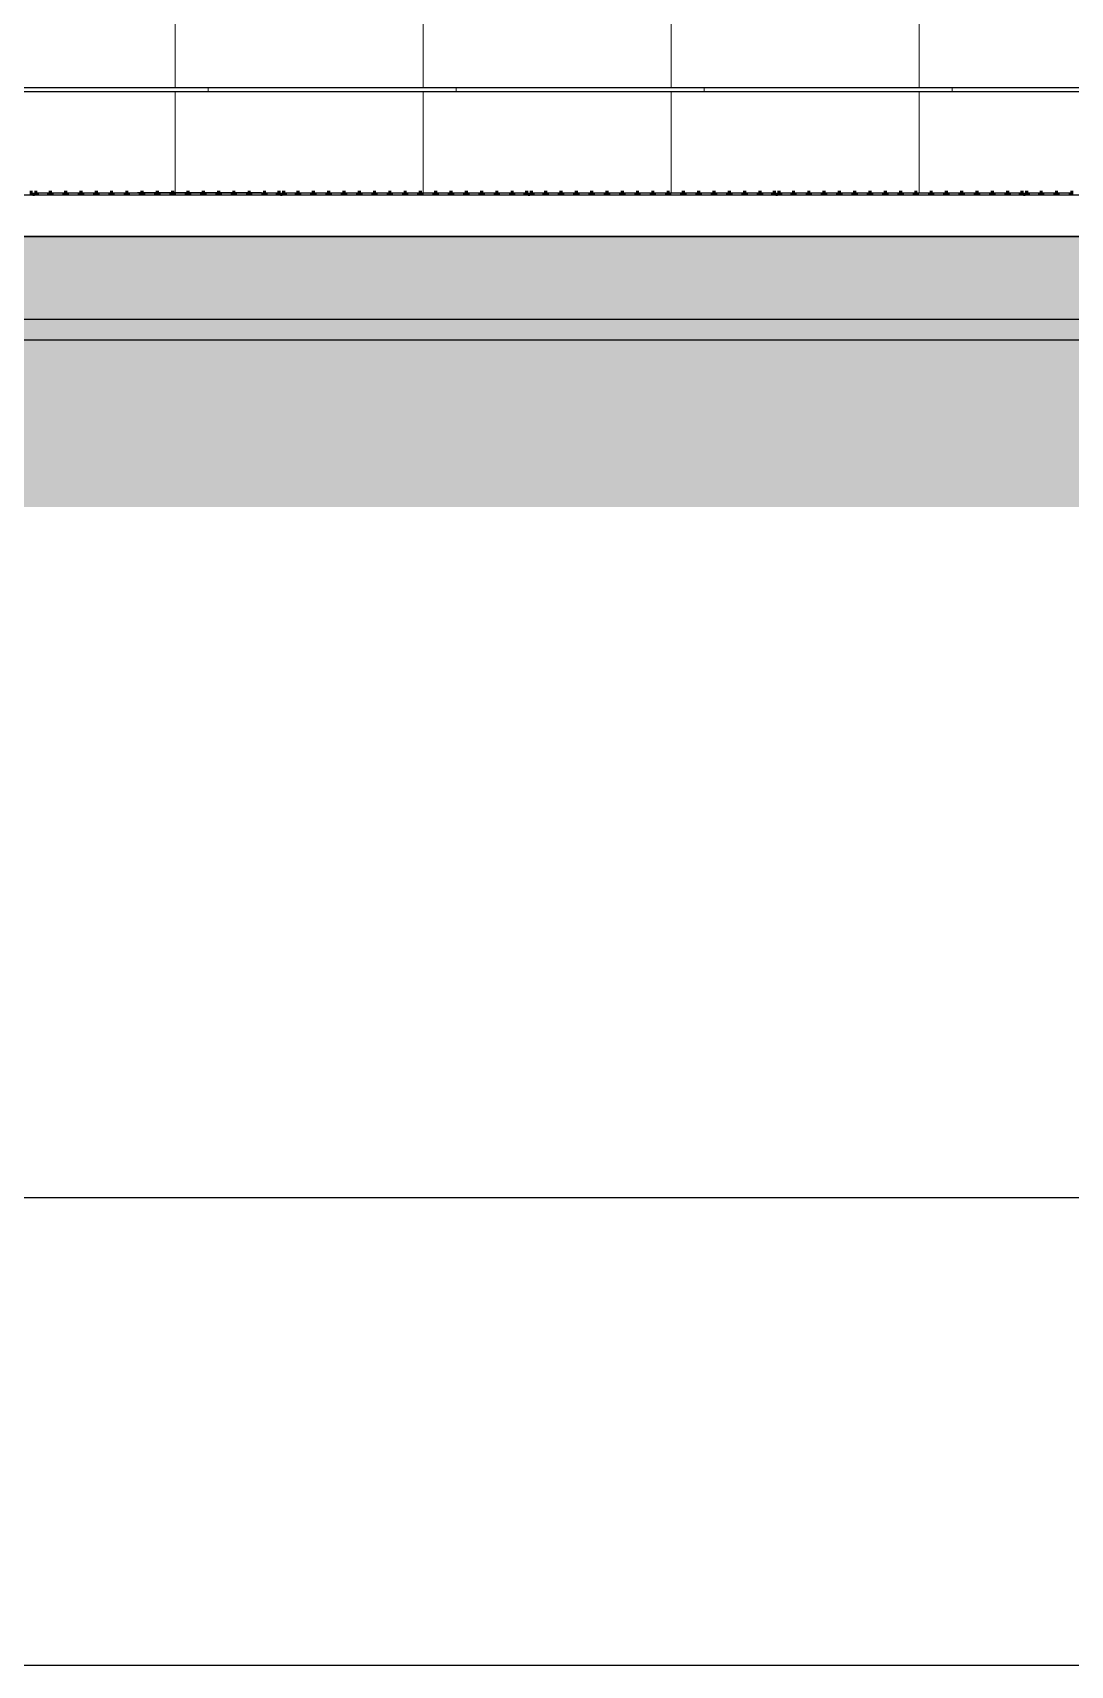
# Model space of a CAD drawing. Header units: millimetres. Extents: x -4391136 to -1798569, y -886572 to -291056.
# Drawn here: x -2253754 to -2251244, y -398298 to -394347 of the extents above; entities that cross this region are included whole.
import ezdxf

# ---------------------------------------------------------------- set-up
doc = ezdxf.new("R2010")
doc.units = ezdxf.units.MM
doc.set_wipeout_variables(frame=1)
for name, color, linetype in [('000 - CONCRETE_COL_CUT_COLOR_1', 7, 'Continuous'), ('000 - CONCRETE_COL_CUT_COLOR_5', 7, 'Continuous'), ('000 - CONCRETE_COL_HATCH_', 7, 'Continuous'), ('000 - CONCRETE_COL_WIPEOUT_', 7, 'Continuous'), ('000 - CONCRETE_WALL_MAIN_COLOR_1', 7, 'Continuous'), ('000 - D I M', 7, 'Continuous'), ('_PP-Dim', 7, 'Continuous')]:
    doc.layers.add(name, color=color, linetype=linetype)
doc.styles.add('FAMELINE_FOR_CKST', font='arial.ttf')
doc.dimstyles.new('FAMELINE-CKST_E-E', dxfattribs={"dimtxt": 0.3, "dimasz": 0.15, "dimexe": 0.1, "dimexo": 0.1, "dimgap": 0.05, "dimtad": 1, "dimzin": 0, "dimdsep": 46, "dimtxsty": 'FAMELINE_FOR_CKST', "dimblk": 'OBLIQUE', "dimblk1": 'OBLIQUE', "dimblk2": 'OBLIQUE', "dimsah": 1, "dimcen": 0.1, "dimdle": 0.1, "dimclrd": 7, "dimclre": 7, "dimclrt": 7, "dimadec": 0, "dimazin": 0, "dimtfac": 1, "dimtix": 1, "dimtmove": 2, "dimatfit": 3, "dimfxl": 1, "dimtolj": 1, "dimtzin": 0, "dimlwd": -1, "dimlwe": -1, "dimarcsym": 0})

# ---------------------------------------------------------------- blocks, each defined once
blk = doc.blocks.new('W-1-PP17-ENT2_REV00_20260527-020919_ELEVATION_2_ST')
at = {"color": 7}
blk.add_line((-23621.7, 100790), (2176.5, 100790), dxfattribs=at)
blk = doc.blocks.new('A$Cbc3bdfda')
at = {"layer": '_PP-Dim', "color": 7}
blk.add_lwpolyline([(0, -400), (775, -400), (775, 0), (0, 0)], close=True, dxfattribs=at)
blk = doc.blocks.new('_Oblique')
at = {"color": 7, "linetype": 'ByBlock', "lineweight": -2}
blk.add_line((-0.5, -0.5), (0.5, 0.5), dxfattribs=at)
blk = doc.blocks.new('*D2477')
at = {"layer": '000 - D I M', "color": 7, "transparency": 16777216}
for p, q in [((-26525, 100020), (-26525, 98613.7)), ((0, 100020), (0, 98613.7)), ((50, 98663.7), (-26575, 98663.7))]:
    blk.add_line(p, q, dxfattribs=at)
at = {"layer": 'Defpoints', "color": 7, "transparency": 16777216}
for p in [(-26525, 100070), (0, 100070), (-26525, 98663.7)]:
    blk.add_point(p, dxfattribs=at)
at = {"layer": '000 - D I M', "color": 7, "transparency": 16777216, "xscale": 75, "yscale": 75, "zscale": 75, "rotation": 180}
blk.add_blockref('_Oblique', (-26525, 98663.7), dxfattribs=at)
at = {"layer": '000 - D I M', "color": 7, "transparency": 16777216, "xscale": 75, "yscale": 75, "zscale": 75}
blk.add_blockref('_Oblique', (0, 98663.7), dxfattribs=at)
at = {"layer": '000 - D I M', "color": 7, "transparency": 16777216, "insert": (-13262.5, 98765.3), "char_height": 150, "attachment_point": 5, "style": 'FAMELINE_FOR_CKST'}
blk.add_mtext('\\A1;26525', dxfattribs=at)
blk = doc.blocks.new('Earth Pit - Earth Pit-19125014-ENTRANCE 2 - ENLARGE ELEVATION 2')
at = {"layer": '000 - CONCRETE_WALL_MAIN_COLOR_1', "color": 7}
for p, q in [((-516723.9, 101095), (-517023.9, 101095)), ((-517023.9, 101095), (-516723.9, 101095))]:
    blk.add_line(p, q, dxfattribs=at)
blk = doc.blocks.new('DPA_Drainage Gutter_Landscape PP17_REV B - DPA_Drainage Gutter_Landscape PP17_REV B-36085857-ENTRANCE 2 - ENLARGE ELEVATION 2')
at = {"layer": '000 - CONCRETE_WALL_MAIN_COLOR_1', "color": 7, "lineweight": 70}
for p, q in [((-517277.9, 101095), (-517284.9, 101095)), ((-517277.9, 101090), (-517277.9, 101095)), ((-517266.6, 101095), (-517273.6, 101095)), ((-517273.6, 101095), (-517273.6, 101090)), ((-517266.6, 101090), (-517266.6, 101095)), ((-517231.6, 101095), (-517238.6, 101095)), ((-517238.6, 101095), (-517238.6, 101090)), ((-517231.6, 101090), (-517231.6, 101095)), ((-517194.6, 101095), (-517201.6, 101095)), ((-517201.6, 101095), (-517201.6, 101090)), ((-517194.6, 101090), (-517194.6, 101095)), ((-517157.6, 101095), (-517164.6, 101095)), ((-517164.6, 101095), (-517164.6, 101090)), ((-517157.6, 101090), (-517157.6, 101095)), ((-517120.6, 101095), (-517127.6, 101095)), ((-517127.6, 101095), (-517127.6, 101090)), ((-517120.6, 101090), (-517120.6, 101095)), ((-517083.6, 101095), (-517090.6, 101095)), ((-517090.6, 101095), (-517090.6, 101090)), ((-517083.6, 101090), (-517083.6, 101095)), ((-517046.6, 101095), (-517053.6, 101095)), ((-517053.6, 101095), (-517053.6, 101090)), ((-517046.6, 101090), (-517046.6, 101095)), ((-517009.6, 101095), (-517016.6, 101095)), ((-517016.6, 101095), (-517016.6, 101090)), ((-517009.6, 101090), (-517009.6, 101095)), ((-516972.6, 101095), (-516979.6, 101095)), ((-516979.6, 101095), (-516979.6, 101090)), ((-516972.6, 101090), (-516972.6, 101095)), ((-516935.6, 101095), (-516942.6, 101095)), ((-516942.6, 101095), (-516942.6, 101090)), ((-516935.6, 101090), (-516935.6, 101095)), ((-516898.6, 101095), (-516905.6, 101095)), ((-516905.6, 101095), (-516905.6, 101090)), ((-516898.6, 101090), (-516898.6, 101095)), ((-516861.6, 101095), (-516868.6, 101095)), ((-516868.6, 101095), (-516868.6, 101090)), ((-516861.6, 101090), (-516861.6, 101095)), ((-516824.6, 101095), (-516831.6, 101095)), ((-516831.6, 101095), (-516831.6, 101090)), ((-516824.6, 101090), (-516824.6, 101095)), ((-516787.6, 101095), (-516794.6, 101095)), ((-516794.6, 101095), (-516794.6, 101090)), ((-516787.6, 101090), (-516787.6, 101095)), ((-516750.6, 101095), (-516757.6, 101095)), ((-516757.6, 101095), (-516757.6, 101090)), ((-516750.6, 101090), (-516750.6, 101095)), ((-516713.6, 101095), (-516720.6, 101095)), ((-516720.6, 101095), (-516720.6, 101090)), ((-516713.6, 101090), (-516713.6, 101095)), ((-516678.6, 101095), (-516685.6, 101095)), ((-516685.6, 101095), (-516685.6, 101090)), ((-516678.6, 101090), (-516678.6, 101095)), ((-516667.3, 101095), (-516674.3, 101095)), ((-516674.3, 101095), (-516674.3, 101090)), ((-516667.3, 101090), (-516667.3, 101095)), ((-516632.3, 101095), (-516639.3, 101095)), ((-516639.3, 101095), (-516639.3, 101090)), ((-516632.3, 101090), (-516632.3, 101095)), ((-516595.3, 101095), (-516602.3, 101095)), ((-516602.3, 101095), (-516602.3, 101090)), ((-516595.3, 101090), (-516595.3, 101095)), ((-516558.3, 101095), (-516565.3, 101095)), ((-516565.3, 101095), (-516565.3, 101090)), ((-516558.3, 101090), (-516558.3, 101095)), ((-516521.3, 101095), (-516528.3, 101095)), ((-516528.3, 101095), (-516528.3, 101090)), ((-516521.3, 101090), (-516521.3, 101095)), ((-516484.3, 101095), (-516491.3, 101095)), ((-516491.3, 101095), (-516491.3, 101090)), ((-516484.3, 101090), (-516484.3, 101095)), ((-516447.3, 101095), (-516454.3, 101095)), ((-516454.3, 101095), (-516454.3, 101090)), ((-516447.3, 101090), (-516447.3, 101095)), ((-516410.3, 101095), (-516417.3, 101095)), ((-516417.3, 101095), (-516417.3, 101090)), ((-516410.3, 101090), (-516410.3, 101095)), ((-516373.3, 101095), (-516380.3, 101095)), ((-516380.3, 101095), (-516380.3, 101090)), ((-516373.3, 101090), (-516373.3, 101095)), ((-516336.3, 101095), (-516343.3, 101095)), ((-516343.3, 101095), (-516343.3, 101090)), ((-516336.3, 101090), (-516336.3, 101095)), ((-516299.3, 101095), (-516306.3, 101095)), ((-516306.3, 101095), (-516306.3, 101090)), ((-516299.3, 101090), (-516299.3, 101095)), ((-516262.3, 101095), (-516269.3, 101095)), ((-516269.3, 101095), (-516269.3, 101090)), ((-516262.3, 101090), (-516262.3, 101095)), ((-516225.3, 101095), (-516232.3, 101095)), ((-516232.3, 101095), (-516232.3, 101090)), ((-516225.3, 101090), (-516225.3, 101095)), ((-516188.3, 101095), (-516195.3, 101095)), ((-516195.3, 101095), (-516195.3, 101090)), ((-516188.3, 101090), (-516188.3, 101095)), ((-516151.3, 101095), (-516158.3, 101095)), ((-516158.3, 101095), (-516158.3, 101090)), ((-516151.3, 101090), (-516151.3, 101095)), ((-516114.3, 101095), (-516121.3, 101095)), ((-516121.3, 101095), (-516121.3, 101090)), ((-516114.3, 101090), (-516114.3, 101095)), ((-516079.3, 101095), (-516086.3, 101095)), ((-516086.3, 101095), (-516086.3, 101090)), ((-516079.3, 101090), (-516079.3, 101095)), ((-516068, 101095), (-516075, 101095)), ((-516075, 101095), (-516075, 101090)), ((-516068, 101090), (-516068, 101095)), ((-516033, 101095), (-516040, 101095)), ((-516040, 101095), (-516040, 101090)), ((-516033, 101090), (-516033, 101095)), ((-515996, 101095), (-516003, 101095)), ((-516003, 101095), (-516003, 101090)), ((-515996, 101090), (-515996, 101095)), ((-515959, 101095), (-515966, 101095)), ((-515966, 101095), (-515966, 101090)), ((-515959, 101090), (-515959, 101095)), ((-515922, 101095), (-515929, 101095)), ((-515929, 101095), (-515929, 101090)), ((-515922, 101090), (-515922, 101095)), ((-515885, 101095), (-515892, 101095)), ((-515892, 101095), (-515892, 101090)), ((-515885, 101090), (-515885, 101095)), ((-515848, 101095), (-515855, 101095)), ((-515855, 101095), (-515855, 101090)), ((-515848, 101090), (-515848, 101095)), ((-515811, 101095), (-515818, 101095)), ((-515818, 101095), (-515818, 101090)), ((-515811, 101090), (-515811, 101095)), ((-515774, 101095), (-515781, 101095)), ((-515781, 101095), (-515781, 101090)), ((-515774, 101090), (-515774, 101095)), ((-515737, 101095), (-515744, 101095)), ((-515744, 101095), (-515744, 101090)), ((-515737, 101090), (-515737, 101095)), ((-515700, 101095), (-515707, 101095)), ((-515707, 101095), (-515707, 101090)), ((-515700, 101090), (-515700, 101095)), ((-515663, 101095), (-515670, 101095)), ((-515670, 101095), (-515670, 101090)), ((-515663, 101090), (-515663, 101095)), ((-515626, 101095), (-515633, 101095)), ((-515633, 101095), (-515633, 101090)), ((-515626, 101090), (-515626, 101095)), ((-515589, 101095), (-515596, 101095)), ((-515596, 101095), (-515596, 101090)), ((-515589, 101090), (-515589, 101095)), ((-515552, 101095), (-515559, 101095)), ((-515559, 101095), (-515559, 101090)), ((-515552, 101090), (-515552, 101095)), ((-515515, 101095), (-515522, 101095)), ((-515522, 101095), (-515522, 101090)), ((-515515, 101090), (-515515, 101095)), ((-515480, 101095), (-515487, 101095)), ((-515487, 101095), (-515487, 101090)), ((-515480, 101090), (-515480, 101095)), ((-515468.7, 101095), (-515475.7, 101095)), ((-515475.7, 101095), (-515475.7, 101090)), ((-515468.7, 101090), (-515468.7, 101095)), ((-515433.7, 101095), (-515440.7, 101095)), ((-515440.7, 101095), (-515440.7, 101090)), ((-515433.7, 101090), (-515433.7, 101095)), ((-515396.7, 101095), (-515403.7, 101095)), ((-515403.7, 101095), (-515403.7, 101090)), ((-515396.7, 101090), (-515396.7, 101095)), ((-515359.7, 101095), (-515366.7, 101095)), ((-515366.7, 101095), (-515366.7, 101090)), ((-515359.7, 101090), (-515359.7, 101095)), ((-515322.7, 101095), (-515329.7, 101095)), ((-515329.7, 101095), (-515329.7, 101090)), ((-515322.7, 101090), (-515322.7, 101095)), ((-515285.7, 101095), (-515292.7, 101095)), ((-515292.7, 101095), (-515292.7, 101090)), ((-515285.7, 101090), (-515285.7, 101095)), ((-515248.7, 101095), (-515255.7, 101095)), ((-515255.7, 101095), (-515255.7, 101090)), ((-515248.7, 101090), (-515248.7, 101095)), ((-515211.7, 101095), (-515218.7, 101095)), ((-515218.7, 101095), (-515218.7, 101090)), ((-515211.7, 101090), (-515211.7, 101095)), ((-515174.7, 101095), (-515181.7, 101095)), ((-515181.7, 101095), (-515181.7, 101090)), ((-515174.7, 101090), (-515174.7, 101095)), ((-515137.7, 101095), (-515144.7, 101095)), ((-515144.7, 101095), (-515144.7, 101090)), ((-515137.7, 101090), (-515137.7, 101095)), ((-515100.7, 101095), (-515107.7, 101095)), ((-515107.7, 101095), (-515107.7, 101090)), ((-515100.7, 101090), (-515100.7, 101095)), ((-515063.7, 101095), (-515070.7, 101095)), ((-515070.7, 101095), (-515070.7, 101090)), ((-515063.7, 101090), (-515063.7, 101095)), ((-515026.7, 101095), (-515033.7, 101095)), ((-515033.7, 101095), (-515033.7, 101090)), ((-515026.7, 101090), (-515026.7, 101095)), ((-514989.7, 101095), (-514996.7, 101095)), ((-514996.7, 101095), (-514996.7, 101090)), ((-514989.7, 101090), (-514989.7, 101095)), ((-514952.7, 101095), (-514959.7, 101095)), ((-514959.7, 101095), (-514959.7, 101090)), ((-514952.7, 101090), (-514952.7, 101095)), ((-514915.7, 101095), (-514922.7, 101095)), ((-514922.7, 101095), (-514922.7, 101090)), ((-514915.7, 101090), (-514915.7, 101095)), ((-514880.7, 101095), (-514887.7, 101095)), ((-514887.7, 101095), (-514887.7, 101090)), ((-514880.7, 101090), (-514880.7, 101095)), ((-514869.4, 101095), (-514876.4, 101095)), ((-514876.4, 101095), (-514876.4, 101090)), ((-514869.4, 101090), (-514869.4, 101095)), ((-514834.4, 101095), (-514841.4, 101095)), ((-514841.4, 101095), (-514841.4, 101090)), ((-514834.4, 101090), (-514834.4, 101095)), ((-514797.4, 101095), (-514804.4, 101095)), ((-514804.4, 101095), (-514804.4, 101090)), ((-514797.4, 101090), (-514797.4, 101095)), ((-514760.4, 101095), (-514767.4, 101095)), ((-514767.4, 101095), (-514767.4, 101090))]:
    blk.add_line(p, q, dxfattribs=at)
at = {"layer": '000 - CONCRETE_WALL_MAIN_COLOR_1', "color": 7}
for p, q in [((-517266.6, 101090), (-517266.6, 101095)), ((-517266.6, 101090), (-517266.6, 101095)), ((-517266.6, 101095), (-517238.6, 101095)), ((-517266.6, 101095), (-517238.6, 101095)), ((-517238.6, 101095), (-517238.6, 101090)), ((-517238.6, 101095), (-517238.6, 101090)), ((-517231.6, 101095), (-517231.6, 101090)), ((-517231.6, 101090), (-517231.6, 101095)), ((-517231.6, 101095), (-517201.6, 101095)), ((-517231.6, 101095), (-517201.6, 101095)), ((-517201.6, 101095), (-517201.6, 101090)), ((-517201.6, 101095), (-517201.6, 101090)), ((-517194.6, 101090), (-517194.6, 101095)), ((-517194.6, 101095), (-517194.6, 101090)), ((-517194.6, 101095), (-517164.6, 101095)), ((-517194.6, 101095), (-517164.6, 101095)), ((-517164.6, 101095), (-517164.6, 101090)), ((-517164.6, 101095), (-517164.6, 101090)), ((-517157.6, 101095), (-517157.6, 101090)), ((-517157.6, 101090), (-517157.6, 101095)), ((-517157.6, 101095), (-517127.6, 101095)), ((-517157.6, 101095), (-517127.6, 101095)), ((-517127.6, 101095), (-517127.6, 101090)), ((-517127.6, 101095), (-517127.6, 101090)), ((-517120.6, 101090), (-517120.6, 101095)), ((-517120.6, 101095), (-517120.6, 101090)), ((-517120.6, 101095), (-517090.6, 101095)), ((-517120.6, 101095), (-517090.6, 101095)), ((-517090.6, 101095), (-517090.6, 101090)), ((-517090.6, 101095), (-517090.6, 101090)), ((-517083.6, 101095), (-517083.6, 101090)), ((-517083.6, 101090), (-517083.6, 101095)), ((-517083.6, 101095), (-517053.6, 101095)), ((-517083.6, 101095), (-517053.6, 101095)), ((-517053.6, 101095), (-517053.6, 101090)), ((-517053.6, 101095), (-517053.6, 101090)), ((-517046.6, 101090), (-517046.6, 101095)), ((-517046.6, 101095), (-517046.6, 101090)), ((-517046.6, 101095), (-517016.6, 101095)), ((-517046.6, 101095), (-517016.6, 101095)), ((-517016.6, 101095), (-517016.6, 101090)), ((-517016.6, 101095), (-517016.6, 101090)), ((-517009.6, 101095), (-517009.6, 101090)), ((-517009.6, 101090), (-517009.6, 101095)), ((-517009.6, 101095), (-516979.6, 101095)), ((-517009.6, 101095), (-516979.6, 101095)), ((-516979.6, 101095), (-516979.6, 101090)), ((-516979.6, 101095), (-516979.6, 101090)), ((-516972.6, 101095), (-516972.6, 101090)), ((-516972.6, 101095), (-516972.6, 101090)), ((-516972.6, 101095), (-516942.6, 101095)), ((-516972.6, 101095), (-516942.6, 101095)), ((-516942.6, 101095), (-516942.6, 101090)), ((-516942.6, 101090), (-516942.6, 101095)), ((-516935.6, 101095), (-516935.6, 101090)), ((-516935.6, 101095), (-516935.6, 101090)), ((-516935.6, 101095), (-516905.6, 101095)), ((-516935.6, 101095), (-516905.6, 101095)), ((-516905.6, 101090), (-516905.6, 101095)), ((-516905.6, 101095), (-516905.6, 101090)), ((-516898.6, 101095), (-516898.6, 101090)), ((-516898.6, 101095), (-516898.6, 101090)), ((-516898.6, 101095), (-516868.6, 101095)), ((-516898.6, 101095), (-516868.6, 101095)), ((-516868.6, 101095), (-516868.6, 101090)), ((-516868.6, 101090), (-516868.6, 101095)), ((-516861.6, 101095), (-516861.6, 101090)), ((-516861.6, 101095), (-516861.6, 101090)), ((-516861.6, 101095), (-516831.6, 101095)), ((-516861.6, 101095), (-516831.6, 101095)), ((-516831.6, 101090), (-516831.6, 101095)), ((-516831.6, 101095), (-516831.6, 101090)), ((-516824.6, 101095), (-516824.6, 101090)), ((-516824.6, 101095), (-516824.6, 101090)), ((-516824.6, 101095), (-516794.6, 101095)), ((-516824.6, 101095), (-516794.6, 101095)), ((-516794.6, 101095), (-516794.6, 101090)), ((-516794.6, 101090), (-516794.6, 101095)), ((-516787.6, 101095), (-516787.6, 101090)), ((-516787.6, 101095), (-516787.6, 101090)), ((-516787.6, 101095), (-516757.6, 101095)), ((-516787.6, 101095), (-516757.6, 101095)), ((-516757.6, 101090), (-516757.6, 101095)), ((-516757.6, 101095), (-516757.6, 101090)), ((-516750.6, 101095), (-516750.6, 101090)), ((-516750.6, 101095), (-516750.6, 101090)), ((-516750.6, 101095), (-516720.6, 101095)), ((-516750.6, 101095), (-516720.6, 101095)), ((-516720.6, 101095), (-516720.6, 101090)), ((-516720.6, 101090), (-516720.6, 101095)), ((-516713.6, 101095), (-516713.6, 101090)), ((-516713.6, 101095), (-516713.6, 101090)), ((-516713.6, 101095), (-516685.6, 101095)), ((-516713.6, 101095), (-516685.6, 101095)), ((-516685.6, 101095), (-516685.6, 101090)), ((-516685.6, 101090), (-516685.6, 101095)), ((-516667.3, 101090), (-516667.3, 101095)), ((-516667.3, 101090), (-516667.3, 101095)), ((-516667.3, 101095), (-516639.3, 101095)), ((-516667.3, 101095), (-516639.3, 101095)), ((-516639.3, 101095), (-516639.3, 101090)), ((-516639.3, 101095), (-516639.3, 101090)), ((-516632.3, 101095), (-516632.3, 101090)), ((-516632.3, 101090), (-516632.3, 101095)), ((-516632.3, 101095), (-516602.3, 101095)), ((-516632.3, 101095), (-516602.3, 101095)), ((-516602.3, 101095), (-516602.3, 101090)), ((-516602.3, 101095), (-516602.3, 101090)), ((-516595.3, 101090), (-516595.3, 101095)), ((-516595.3, 101095), (-516595.3, 101090)), ((-516595.3, 101095), (-516565.3, 101095)), ((-516595.3, 101095), (-516565.3, 101095)), ((-516565.3, 101095), (-516565.3, 101090)), ((-516565.3, 101095), (-516565.3, 101090)), ((-516558.3, 101095), (-516558.3, 101090)), ((-516558.3, 101090), (-516558.3, 101095)), ((-516558.3, 101095), (-516528.3, 101095)), ((-516558.3, 101095), (-516528.3, 101095)), ((-516528.3, 101095), (-516528.3, 101090)), ((-516528.3, 101095), (-516528.3, 101090)), ((-516521.3, 101090), (-516521.3, 101095)), ((-516521.3, 101095), (-516521.3, 101090)), ((-516521.3, 101095), (-516491.3, 101095)), ((-516521.3, 101095), (-516491.3, 101095)), ((-516491.3, 101095), (-516491.3, 101090)), ((-516491.3, 101095), (-516491.3, 101090)), ((-516484.3, 101095), (-516484.3, 101090)), ((-516484.3, 101090), (-516484.3, 101095)), ((-516484.3, 101095), (-516454.3, 101095)), ((-516484.3, 101095), (-516454.3, 101095)), ((-516454.3, 101095), (-516454.3, 101090)), ((-516454.3, 101095), (-516454.3, 101090)), ((-516447.3, 101090), (-516447.3, 101095)), ((-516447.3, 101095), (-516447.3, 101090)), ((-516447.3, 101095), (-516417.3, 101095)), ((-516447.3, 101095), (-516417.3, 101095)), ((-516417.3, 101095), (-516417.3, 101090)), ((-516417.3, 101095), (-516417.3, 101090)), ((-516410.3, 101095), (-516410.3, 101090)), ((-516410.3, 101090), (-516410.3, 101095)), ((-516410.3, 101095), (-516380.3, 101095)), ((-516410.3, 101095), (-516380.3, 101095)), ((-516380.3, 101095), (-516380.3, 101090)), ((-516380.3, 101095), (-516380.3, 101090)), ((-516373.3, 101095), (-516373.3, 101090)), ((-516373.3, 101095), (-516373.3, 101090)), ((-516373.3, 101095), (-516343.3, 101095)), ((-516373.3, 101095), (-516343.3, 101095)), ((-516343.3, 101095), (-516343.3, 101090)), ((-516343.3, 101090), (-516343.3, 101095)), ((-516336.3, 101095), (-516336.3, 101090)), ((-516336.3, 101095), (-516336.3, 101090)), ((-516336.3, 101095), (-516306.3, 101095)), ((-516336.3, 101095), (-516306.3, 101095)), ((-516306.3, 101090), (-516306.3, 101095)), ((-516306.3, 101095), (-516306.3, 101090)), ((-516299.3, 101095), (-516299.3, 101090)), ((-516299.3, 101095), (-516299.3, 101090)), ((-516299.3, 101095), (-516269.3, 101095)), ((-516299.3, 101095), (-516269.3, 101095)), ((-516269.3, 101095), (-516269.3, 101090)), ((-516269.3, 101090), (-516269.3, 101095)), ((-516262.3, 101095), (-516262.3, 101090)), ((-516262.3, 101095), (-516262.3, 101090)), ((-516262.3, 101095), (-516232.3, 101095)), ((-516262.3, 101095), (-516232.3, 101095)), ((-516232.3, 101090), (-516232.3, 101095)), ((-516232.3, 101095), (-516232.3, 101090)), ((-516225.3, 101095), (-516225.3, 101090)), ((-516225.3, 101095), (-516225.3, 101090)), ((-516225.3, 101095), (-516195.3, 101095)), ((-516225.3, 101095), (-516195.3, 101095)), ((-516195.3, 101095), (-516195.3, 101090)), ((-516195.3, 101090), (-516195.3, 101095)), ((-516188.3, 101095), (-516188.3, 101090)), ((-516188.3, 101095), (-516188.3, 101090)), ((-516188.3, 101095), (-516158.3, 101095)), ((-516188.3, 101095), (-516158.3, 101095)), ((-516158.3, 101090), (-516158.3, 101095)), ((-516158.3, 101095), (-516158.3, 101090)), ((-516151.3, 101095), (-516151.3, 101090)), ((-516151.3, 101095), (-516151.3, 101090)), ((-516151.3, 101095), (-516121.3, 101095)), ((-516151.3, 101095), (-516121.3, 101095)), ((-516121.3, 101095), (-516121.3, 101090)), ((-516121.3, 101090), (-516121.3, 101095)), ((-516114.3, 101095), (-516114.3, 101090)), ((-516114.3, 101095), (-516114.3, 101090)), ((-516114.3, 101095), (-516086.3, 101095)), ((-516114.3, 101095), (-516086.3, 101095)), ((-516086.3, 101095), (-516086.3, 101090)), ((-516086.3, 101090), (-516086.3, 101095)), ((-516068, 101090), (-516068, 101095)), ((-516068, 101090), (-516068, 101095)), ((-516068, 101095), (-516040, 101095)), ((-516068, 101095), (-516040, 101095)), ((-516040, 101095), (-516040, 101090)), ((-516040, 101095), (-516040, 101090)), ((-516033, 101095), (-516033, 101090)), ((-516033, 101090), (-516033, 101095)), ((-516033, 101095), (-516003, 101095)), ((-516033, 101095), (-516003, 101095)), ((-516003, 101095), (-516003, 101090)), ((-516003, 101095), (-516003, 101090)), ((-515996, 101090), (-515996, 101095)), ((-515996, 101095), (-515996, 101090)), ((-515996, 101095), (-515966, 101095)), ((-515996, 101095), (-515966, 101095)), ((-515966, 101095), (-515966, 101090)), ((-515966, 101095), (-515966, 101090)), ((-515959, 101095), (-515959, 101090)), ((-515959, 101090), (-515959, 101095)), ((-515959, 101095), (-515929, 101095)), ((-515959, 101095), (-515929, 101095)), ((-515929, 101095), (-515929, 101090)), ((-515929, 101095), (-515929, 101090)), ((-515922, 101090), (-515922, 101095)), ((-515922, 101095), (-515922, 101090)), ((-515922, 101095), (-515892, 101095)), ((-515922, 101095), (-515892, 101095)), ((-515892, 101095), (-515892, 101090)), ((-515892, 101095), (-515892, 101090)), ((-515885, 101095), (-515885, 101090)), ((-515885, 101090), (-515885, 101095)), ((-515885, 101095), (-515855, 101095)), ((-515885, 101095), (-515855, 101095)), ((-515855, 101095), (-515855, 101090)), ((-515855, 101095), (-515855, 101090)), ((-515848, 101090), (-515848, 101095)), ((-515848, 101095), (-515848, 101090)), ((-515848, 101095), (-515818, 101095)), ((-515848, 101095), (-515818, 101095)), ((-515818, 101095), (-515818, 101090)), ((-515818, 101095), (-515818, 101090)), ((-515811, 101095), (-515811, 101090)), ((-515811, 101090), (-515811, 101095)), ((-515811, 101095), (-515781, 101095)), ((-515811, 101095), (-515781, 101095)), ((-515781, 101095), (-515781, 101090)), ((-515781, 101095), (-515781, 101090)), ((-515774, 101095), (-515774, 101090)), ((-515774, 101095), (-515774, 101090)), ((-515774, 101095), (-515744, 101095)), ((-515774, 101095), (-515744, 101095)), ((-515744, 101095), (-515744, 101090)), ((-515744, 101090), (-515744, 101095)), ((-515737, 101095), (-515737, 101090)), ((-515737, 101095), (-515737, 101090)), ((-515737, 101095), (-515707, 101095)), ((-515737, 101095), (-515707, 101095)), ((-515707, 101090), (-515707, 101095)), ((-515707, 101095), (-515707, 101090)), ((-515700, 101095), (-515700, 101090)), ((-515700, 101095), (-515700, 101090)), ((-515700, 101095), (-515670, 101095)), ((-515700, 101095), (-515670, 101095)), ((-515670, 101095), (-515670, 101090)), ((-515670, 101090), (-515670, 101095)), ((-515663, 101095), (-515663, 101090)), ((-515663, 101095), (-515663, 101090)), ((-515663, 101095), (-515633, 101095)), ((-515663, 101095), (-515633, 101095)), ((-515633, 101090), (-515633, 101095)), ((-515633, 101095), (-515633, 101090)), ((-515626, 101095), (-515626, 101090)), ((-515626, 101095), (-515626, 101090)), ((-515626, 101095), (-515596, 101095)), ((-515626, 101095), (-515596, 101095)), ((-515596, 101095), (-515596, 101090)), ((-515596, 101090), (-515596, 101095)), ((-515589, 101095), (-515589, 101090)), ((-515589, 101095), (-515589, 101090)), ((-515589, 101095), (-515559, 101095)), ((-515589, 101095), (-515559, 101095)), ((-515559, 101090), (-515559, 101095)), ((-515559, 101095), (-515559, 101090)), ((-515552, 101095), (-515552, 101090)), ((-515552, 101095), (-515552, 101090)), ((-515552, 101095), (-515522, 101095)), ((-515552, 101095), (-515522, 101095)), ((-515522, 101095), (-515522, 101090)), ((-515522, 101090), (-515522, 101095)), ((-515515, 101095), (-515515, 101090)), ((-515515, 101095), (-515515, 101090)), ((-515515, 101095), (-515487, 101095)), ((-515515, 101095), (-515487, 101095)), ((-515487, 101095), (-515487, 101090)), ((-515487, 101090), (-515487, 101095)), ((-515468.7, 101090), (-515468.7, 101095)), ((-515468.7, 101090), (-515468.7, 101095)), ((-515468.7, 101095), (-515440.7, 101095)), ((-515468.7, 101095), (-515440.7, 101095)), ((-515440.7, 101095), (-515440.7, 101090)), ((-515440.7, 101095), (-515440.7, 101090)), ((-515433.7, 101095), (-515433.7, 101090)), ((-515433.7, 101090), (-515433.7, 101095)), ((-515433.7, 101095), (-515403.7, 101095)), ((-515433.7, 101095), (-515403.7, 101095)), ((-515403.7, 101095), (-515403.7, 101090)), ((-515403.7, 101095), (-515403.7, 101090)), ((-515396.7, 101090), (-515396.7, 101095)), ((-515396.7, 101095), (-515396.7, 101090)), ((-515396.7, 101095), (-515366.7, 101095)), ((-515396.7, 101095), (-515366.7, 101095)), ((-515366.7, 101095), (-515366.7, 101090)), ((-515366.7, 101095), (-515366.7, 101090)), ((-515359.7, 101095), (-515359.7, 101090)), ((-515359.7, 101090), (-515359.7, 101095)), ((-515359.7, 101095), (-515329.7, 101095)), ((-515359.7, 101095), (-515329.7, 101095)), ((-515329.7, 101095), (-515329.7, 101090)), ((-515329.7, 101095), (-515329.7, 101090)), ((-515322.7, 101090), (-515322.7, 101095)), ((-515322.7, 101095), (-515322.7, 101090)), ((-515322.7, 101095), (-515292.7, 101095)), ((-515322.7, 101095), (-515292.7, 101095)), ((-515292.7, 101095), (-515292.7, 101090)), ((-515292.7, 101095), (-515292.7, 101090)), ((-515285.7, 101095), (-515285.7, 101090)), ((-515285.7, 101090), (-515285.7, 101095)), ((-515285.7, 101095), (-515255.7, 101095)), ((-515285.7, 101095), (-515255.7, 101095)), ((-515255.7, 101095), (-515255.7, 101090)), ((-515255.7, 101095), (-515255.7, 101090)), ((-515248.7, 101090), (-515248.7, 101095)), ((-515248.7, 101095), (-515248.7, 101090)), ((-515248.7, 101095), (-515218.7, 101095)), ((-515248.7, 101095), (-515218.7, 101095)), ((-515218.7, 101095), (-515218.7, 101090)), ((-515218.7, 101095), (-515218.7, 101090)), ((-515211.7, 101095), (-515211.7, 101090)), ((-515211.7, 101090), (-515211.7, 101095)), ((-515211.7, 101095), (-515181.7, 101095)), ((-515211.7, 101095), (-515181.7, 101095)), ((-515181.7, 101095), (-515181.7, 101090)), ((-515181.7, 101095), (-515181.7, 101090)), ((-515174.7, 101095), (-515174.7, 101090)), ((-515174.7, 101095), (-515174.7, 101090)), ((-515174.7, 101095), (-515144.7, 101095)), ((-515174.7, 101095), (-515144.7, 101095)), ((-515144.7, 101095), (-515144.7, 101090)), ((-515144.7, 101090), (-515144.7, 101095)), ((-515137.7, 101095), (-515137.7, 101090)), ((-515137.7, 101095), (-515137.7, 101090)), ((-515137.7, 101095), (-515107.7, 101095)), ((-515137.7, 101095), (-515107.7, 101095)), ((-515107.7, 101090), (-515107.7, 101095)), ((-515107.7, 101095), (-515107.7, 101090)), ((-515100.7, 101095), (-515100.7, 101090)), ((-515100.7, 101095), (-515100.7, 101090)), ((-515100.7, 101095), (-515070.7, 101095)), ((-515100.7, 101095), (-515070.7, 101095)), ((-515070.7, 101095), (-515070.7, 101090)), ((-515070.7, 101090), (-515070.7, 101095)), ((-515063.7, 101095), (-515063.7, 101090)), ((-515063.7, 101095), (-515063.7, 101090)), ((-515063.7, 101095), (-515033.7, 101095)), ((-515063.7, 101095), (-515033.7, 101095)), ((-515033.7, 101090), (-515033.7, 101095)), ((-515033.7, 101095), (-515033.7, 101090)), ((-515026.7, 101095), (-515026.7, 101090)), ((-515026.7, 101095), (-515026.7, 101090)), ((-515026.7, 101095), (-514996.7, 101095)), ((-515026.7, 101095), (-514996.7, 101095)), ((-514996.7, 101095), (-514996.7, 101090)), ((-514996.7, 101090), (-514996.7, 101095)), ((-514989.7, 101095), (-514989.7, 101090)), ((-514989.7, 101095), (-514989.7, 101090)), ((-514989.7, 101095), (-514959.7, 101095)), ((-514989.7, 101095), (-514959.7, 101095)), ((-514959.7, 101090), (-514959.7, 101095)), ((-514959.7, 101095), (-514959.7, 101090)), ((-514952.7, 101095), (-514952.7, 101090)), ((-514952.7, 101095), (-514952.7, 101090)), ((-514952.7, 101095), (-514922.7, 101095)), ((-514952.7, 101095), (-514922.7, 101095)), ((-514922.7, 101095), (-514922.7, 101090)), ((-514922.7, 101090), (-514922.7, 101095)), ((-514915.7, 101095), (-514915.7, 101090)), ((-514915.7, 101095), (-514915.7, 101090)), ((-514915.7, 101095), (-514887.7, 101095)), ((-514915.7, 101095), (-514887.7, 101095)), ((-514887.7, 101095), (-514887.7, 101090)), ((-514887.7, 101090), (-514887.7, 101095)), ((-514869.4, 101090), (-514869.4, 101095)), ((-514869.4, 101090), (-514869.4, 101095)), ((-514869.4, 101095), (-514841.4, 101095)), ((-514869.4, 101095), (-514841.4, 101095)), ((-514841.4, 101095), (-514841.4, 101090)), ((-514841.4, 101095), (-514841.4, 101090)), ((-514834.4, 101095), (-514834.4, 101090)), ((-514834.4, 101090), (-514834.4, 101095)), ((-514834.4, 101095), (-514804.4, 101095)), ((-514834.4, 101095), (-514804.4, 101095)), ((-514804.4, 101095), (-514804.4, 101090)), ((-514804.4, 101095), (-514804.4, 101090)), ((-514797.4, 101090), (-514797.4, 101095)), ((-514797.4, 101095), (-514797.4, 101090)), ((-514797.4, 101095), (-514767.4, 101095)), ((-514797.4, 101095), (-514767.4, 101095)), ((-514767.4, 101095), (-514767.4, 101090)), ((-514767.4, 101095), (-514767.4, 101090)), ((-517238.6, 101090), (-517266.6, 101090)), ((-517201.6, 101090), (-517231.6, 101090)), ((-517164.6, 101090), (-517194.6, 101090)), ((-517127.6, 101090), (-517157.6, 101090)), ((-517090.6, 101090), (-517120.6, 101090)), ((-517053.6, 101090), (-517083.6, 101090)), ((-517016.6, 101090), (-517046.6, 101090)), ((-516979.6, 101090), (-517009.6, 101090)), ((-516942.6, 101090), (-516972.6, 101090)), ((-516905.6, 101090), (-516935.6, 101090)), ((-516868.6, 101090), (-516898.6, 101090)), ((-516831.6, 101090), (-516861.6, 101090)), ((-516794.6, 101090), (-516824.6, 101090)), ((-516757.6, 101090), (-516787.6, 101090)), ((-516720.6, 101090), (-516750.6, 101090)), ((-516685.6, 101090), (-516713.6, 101090)), ((-516639.3, 101090), (-516667.3, 101090)), ((-516602.3, 101090), (-516632.3, 101090)), ((-516565.3, 101090), (-516595.3, 101090)), ((-516528.3, 101090), (-516558.3, 101090)), ((-516491.3, 101090), (-516521.3, 101090)), ((-516454.3, 101090), (-516484.3, 101090)), ((-516417.3, 101090), (-516447.3, 101090)), ((-516380.3, 101090), (-516410.3, 101090)), ((-516343.3, 101090), (-516373.3, 101090)), ((-516306.3, 101090), (-516336.3, 101090)), ((-516269.3, 101090), (-516299.3, 101090)), ((-516232.3, 101090), (-516262.3, 101090)), ((-516195.3, 101090), (-516225.3, 101090)), ((-516158.3, 101090), (-516188.3, 101090)), ((-516121.3, 101090), (-516151.3, 101090)), ((-516086.3, 101090), (-516114.3, 101090)), ((-516040, 101090), (-516068, 101090)), ((-516003, 101090), (-516033, 101090)), ((-515966, 101090), (-515996, 101090)), ((-515929, 101090), (-515959, 101090)), ((-515892, 101090), (-515922, 101090)), ((-515855, 101090), (-515885, 101090)), ((-515818, 101090), (-515848, 101090)), ((-515781, 101090), (-515811, 101090)), ((-515744, 101090), (-515774, 101090)), ((-515707, 101090), (-515737, 101090)), ((-515670, 101090), (-515700, 101090)), ((-515633, 101090), (-515663, 101090)), ((-515596, 101090), (-515626, 101090)), ((-515559, 101090), (-515589, 101090)), ((-515522, 101090), (-515552, 101090)), ((-515487, 101090), (-515515, 101090)), ((-515440.7, 101090), (-515468.7, 101090)), ((-515403.7, 101090), (-515433.7, 101090)), ((-515366.7, 101090), (-515396.7, 101090)), ((-515329.7, 101090), (-515359.7, 101090)), ((-515292.7, 101090), (-515322.7, 101090)), ((-515255.7, 101090), (-515285.7, 101090)), ((-515218.7, 101090), (-515248.7, 101090)), ((-515181.7, 101090), (-515211.7, 101090)), ((-515144.7, 101090), (-515174.7, 101090)), ((-515107.7, 101090), (-515137.7, 101090)), ((-515070.7, 101090), (-515100.7, 101090)), ((-515033.7, 101090), (-515063.7, 101090)), ((-514996.7, 101090), (-515026.7, 101090)), ((-514959.7, 101090), (-514989.7, 101090)), ((-514922.7, 101090), (-514952.7, 101090)), ((-514887.7, 101090), (-514915.7, 101090)), ((-514841.4, 101090), (-514869.4, 101090)), ((-514804.4, 101090), (-514834.4, 101090)), ((-514767.4, 101090), (-514797.4, 101090))]:
    blk.add_line(p, q, dxfattribs=at)
blk = doc.blocks.new('*U1434')
at = {"layer": '000 - CONCRETE_COL_HATCH_'}
h = blk.add_hatch(dxfattribs=at)
h.set_pattern_fill('AR-CONC', scale=0.04)
h.set_pattern_definition([(50, (-342476.865, -850394.2085), (7.28738676, -0.63756342), [0.762, -8.382]), (355, (-342476.865, -850394.2085), (-1.40973686, 7.64227381), [0.6096, -6.705623367]), (100.4514447, (-342476.258, -850394.2616), (5.877649884, 7.004710076), [0.64760035, -7.123609784]), (46.1842, (-342476.865, -850392.1765), (10.84316164, -1.68169312), [1.143, -12.573]), (96.6355576, (-342475.962, -850392.317), (9.49616536, 9.89704498), [0.97140093, -10.68542433]), (351.1841512, (-342476.865, -850392.176), (9.49616536, 9.89704498), [0.91439868, -10.05838928]), (21, (-342475.849, -850392.6845), (6.06457565, -4.090607927), [0.762, -8.382]), (326, (-342475.849, -850392.6845), (2.472081134, 7.367518645), [0.6096, -6.7056]), (71.451445, (-342475.344, -850393.025), (8.53665677, 3.276910755), [0.64760035, -7.123597504]), (37.5, (-342476.8652, -850394.2085), (0.12354413, 3.382201555), [0, -6.62432, 0, -6.8072, 0, -6.731]), (7.5, (-342476.8652, -850394.2085), (2.6727865, 4.007222993), [0, -3.88112, 0, -6.47192, 0, -2.5654]), (327.5, (-342479.131, -850394.2085), (5.423623807, -0.22914976), [0, -2.54, 0, -7.9248, 0, -10.5156]), (317.5, (-342480.147, -850394.2085), (5.925167255, 1.017059641), [0, -3.302, 0, -5.26288, 0, -7.4676])])
h.paths.add_polyline_path([(0, 0), (0, 100), (-50, 100), (-50, 800), (-350, 800), (-350, 100), (-2946.4, 100), (-16181.8, -50), (-28357, -50), (-28357, 50), (-28357, -50), (-28357, 50), (-28504.4, 50), (-28532.4, 22), (-28543.7, -50), (-30682, -50), (-30682, 0), (-31116.3, 0), (-31116.3, -300), (-16180.4, -300), (-2945, -150), (-350, -150), (-350, -704.7), (-50, -704.7), (-50, -150), (868.8, -150), (868.8, 0)])
at = {"layer": '000 - CONCRETE_COL_CUT_COLOR_1', "color": 7, "lineweight": -2}
blk.add_lwpolyline([(-2946.4, 100), (-16181.8, -50), (-28357, -50), (-28357, 50), (-28357, -50), (-28357, 50), (-28504.4, 50), (-28532.4, 22), (-28543.7, -50), (-30682, -50), (-30682, 0), (-31116.3, 0), (-31116.3, -300), (-16180.4, -300), (-2945, -150)], dxfattribs=at)
blk = doc.blocks.new('*U1935')
at = {"layer": '000 - CONCRETE_COL_HATCH_'}
h = blk.add_hatch(dxfattribs=at)
h.set_pattern_fill('EARTH', scale=0.5, angle=45)
h.set_pattern_definition([(45, (-79957.9892, -874413.207), (0, 4.49012806), [3.175, -3.175]), (45, (-79958.831, -874412.365), (0, 4.49012806), [3.175, -3.175]), (45, (-79959.673, -874411.5232), (0, 4.49012806), [3.175, -3.175]), (135, (-79959.673, -874410.962), (-4.49012806, 0), [3.175, -3.175]), (135, (-79958.831, -874410.12), (-4.49012806, 0), [3.175, -3.175]), (135, (-79957.9892, -874409.278), (-4.49012806, 0), [3.175, -3.175])])
h.paths.add_polyline_path([(0, 0), (-2595, 0), (-15830.4, -150), (-30766.3, -150), (-30766.3, -554.7), (0, -554.7)])
blk = doc.blocks.new('A$C3de08056')
at = {"layer": '000 - CONCRETE_WALL_MAIN_COLOR_1', "lineweight": 9}
h = blk.add_hatch(dxfattribs=at)
h.set_pattern_fill('FP_1', style=0, pattern_type=2)
h.set_pattern_definition([(90, (-5209.9, -4840), (-600, 4e-14), [])])
h.paths.add_polyline_path([(-28609.9, -5100), (-28597.4, -5100), (-28597.4, -5095), (-28002.4, -5095), (-28002.4, -5100), (-27998.1, -5100), (-27998.1, -5095), (-27403.1, -5095), (-27403.1, -5100), (-27398.8, -5100), (-27398.8, -5095), (-26803.8, -5095), (-26803.8, -5100), (-26799.6, -5100), (-26799.6, -5095), (-26204.6, -5095), (-26204.6, -5100), (-26200.3, -5100), (-26200.3, -5095), (-25605.3, -5095), (-25605.3, -5100), (-25601, -5100), (-25601, -5095), (-25006, -5095), (-25006, -5100), (-25001.7, -5100), (-25001.7, -5095), (-24406.7, -5095), (-24406.7, -5100), (-24402.4, -5100), (-24402.4, -5095), (-23807.4, -5095), (-23807.4, -5100), (-23803.1, -5100), (-23803.1, -5095), (-23208.1, -5095), (-23208.1, -5100), (-23203.8, -5100), (-23203.8, -5095), (-22608.8, -5095), (-22608.8, -5100), (-22604.6, -5100), (-22604.6, -5095), (-22009.6, -5095), (-22009.6, -5100), (-22005.3, -5100), (-22005.3, -5095), (-21410.3, -5095), (-21410.3, -5100), (-21406, -5100), (-21406, -5095), (-20811, -5095), (-20811, -5100), (-20806.7, -5100), (-20806.7, -5095), (-20211.7, -5095), (-20211.7, -5100), (-20207.4, -5100), (-20207.4, -5095), (-19612.4, -5095), (-19612.4, -5099.9), (-19607.4, -5099.9), (-19607.4, -5095), (-19128.4, -5094.5), (-6372.4, -4950), (-6372.4, -4945), (-5177.6, -4945), (-5177.6, -4950), (-5172.8, -4950), (-5172.8, -4945), (-5054.9, -4945), (-5054.9, -4850), (-28649.9, -4850), (-28649.9, -5100)])
h.paths.add_polyline_path([(-26298.1, -4840), (-5054.9, -4840), (-5054.9, -4200), (-5545.8, -4200), (-5545.8, -4510), (-5755.8, -4510), (-5755.8, -4200), (-26290.8, -4200), (-26290.8, -4510), (-26500.8, -4510), (-26500.8, -4200), (-28649.9, -4200), (-28649.9, -4840), (-26548, -4840)])
h.paths.add_polyline_path([(-28290.5, -4527.5), (-28306.9, -4521.9), (-28316.6, -4508.5), (-28316.3, -4491), (-28306.6, -4477.7), (-28290.5, -4472.5), (-28274.1, -4478.1), (-28264.3, -4492.3), (-28264.7, -4509), (-28274.4, -4522.3), (-28288.1, -4526.7)])
h.paths.add_polyline_path([(-28288.5, -4516.7), (-28278.1, -4512.4), (-28274.3, -4502), (-28279.7, -4502), (-28282.5, -4508.1), (-28288.5, -4510.7), (-28288.5, -4515.9)])
h.paths.add_polyline_path([(-28292.5, -4516.7), (-28292.5, -4510.7), (-28298.5, -4508.1), (-28302, -4502), (-28307.1, -4502.2), (-28302.3, -4512.6), (-28294.4, -4515.9)])
h.paths.add_polyline_path([(-28302, -4498), (-28301.2, -4498), (-28298.5, -4491.9), (-28292.5, -4489.3), (-28292.5, -4483.3), (-28302.8, -4487.6), (-28306.7, -4498), (-28305.4, -4498)])
h.paths.add_polyline_path([(-28273.8, -4498), (-28278.6, -4487.4), (-28288.5, -4483.3), (-28288.5, -4489.3), (-28282.2, -4492.3), (-28279, -4498), (-28274.3, -4498)])
h.paths.add_polyline_path([(-28290.5, -4343.9), (-28295.6, -4343.1), (-28296.1, -4338.3), (-28296.4, -4333.4), (-28296, -4326.9), (-28295.6, -4326.4), (-28301.1, -4325.8), (-28305.5, -4323), (-28305.5, -4314.2), (-28300.1, -4311.3), (-28297.3, -4310.8), (-28297.5, -4308.6), (-28301.5, -4306.4), (-28301.5, -4303.8), (-28303.9, -4303.8), (-28304.1, -4304.9), (-28307.8, -4315.2), (-28309.9, -4315.2), (-28310.2, -4303.8), (-28311.8, -4303.8), (-28310, -4299.5), (-28311.7, -4296.1), (-28309.9, -4296.1), (-28310, -4282), (-28311.2, -4279.8), (-28311.2, -4275.6), (-28309.9, -4273.3), (-28307.5, -4272.1), (-28302.8, -4271.9), (-28300, -4271.9), (-28295.6, -4265), (-28293.9, -4265), (-28293.9, -4263), (-28287, -4263), (-28287, -4265), (-28285.3, -4265), (-28281, -4271.9), (-28279.5, -4271.9), (-28279.9, -4283.5), (-28282.4, -4283.5), (-28282.1, -4292.2), (-28279.5, -4293.6), (-28279.5, -4306.4), (-28283.6, -4308.7), (-28283.4, -4311), (-28278.8, -4312.1), (-28275.5, -4314.2), (-28275.5, -4323), (-28279.9, -4325.8), (-28285.4, -4326.8), (-28284.5, -4327), (-28285.1, -4330.9), (-28285.3, -4331.7), (-28284.5, -4332.1), (-28285.1, -4335.7), (-28285.3, -4336.5), (-28284.5, -4336.9), (-28285, -4340), (-28285.4, -4343.1)])
h.paths.add_polyline_path([(-28314.8, -4300.8), (-28314.8, -4299.2), (-28313.9, -4300)])
h.paths.add_polyline_path([(-28311.9, -4298), (-28312.5, -4296.2), (-28311.7, -4296.1)])
h.paths.add_polyline_path([(-28302.5, -4296.1), (-28301.5, -4296.1), (-28301.5, -4293.6), (-28298.5, -4291.3), (-28298.9, -4283.5), (-28302.8, -4283.5), (-28302.8, -4296.1)])
h.paths.add_polyline_path([(-28306.4, -4279.2), (-28305.1, -4278.5), (-28305.1, -4277), (-28306.4, -4276.2), (-28307.7, -4277), (-28307.7, -4278.5), (-28306.8, -4279.2)])
h = blk.add_hatch(dxfattribs=at)
h.set_pattern_fill('FP_2', style=0, pattern_type=2)
h.set_pattern_definition([(90, (-5129.9, -5250), (-600, 4e-14), [])])
h.paths.add_polyline_path([(-5064.9, -4850), (-5064.9, -4840), (-28639.9, -4840), (-28639.9, -4850), (-5183, -4850)])
at = {"layer": '000 - CONCRETE_WALL_MAIN_COLOR_1', "color": 7}
for p, q in [((-28649.9, -4840), (-5054.9, -4840)), ((-5054.9, -4850), (-28649.9, -4850)), ((-28639.9, -4840), (-5064.9, -4840)), ((-5064.9, -4850), (-28639.9, -4850)), ((-19617.5, -5100), (-29884.9, -5100)), ((-19617.5, -5100), (-29670.6, -5100)), ((-26803.8, -5100), (-26799.6, -5100)), ((-26204.6, -5100), (-26200.3, -5100)), ((-25605.3, -5100), (-25601, -5100)), ((-25006, -5100), (-25001.7, -5100)), ((-24406.7, -5100), (-24402.4, -5100)), ((-31784.9, -5200), (-19617, -5200)), ((-19617, -5200), (-31784.9, -5200)), ((-19617, -5200), (-31784.9, -5200)), ((-19609.8, -5200), (-31784.9, -5200)), ((-29884.9, -5200), (-19617, -5200)), ((-34544.3, -5450), (-19608.4, -5450)), ((-34544.3, -5450), (-19608.4, -5450))]:
    blk.add_line(p, q, dxfattribs=at)
for name in ['DPA_Drainage Gutter_Landscape PP17_REV B - DPA_Drainage Gutter_Landscape PP17_REV B-36085857-ENTRANCE 2 - ENLARGE ELEVATION 2', 'Earth Pit - Earth Pit-19125014-ENTRANCE 2 - ENLARGE ELEVATION 2']:
    blk.add_blockref(name, (490474, -106190), dxfattribs=at)
at = {"layer": '000 - CONCRETE_COL_CUT_COLOR_5', "color": 7}
blk.add_blockref('*U1434', (-3428, -5150), dxfattribs=at)
at = {"color": 7}
blk.add_blockref('*U1935', (-3778, -5300), dxfattribs=at)
blk = doc.blocks.new('W-1-PP17-ENT2_REV00_20260527-020919_ELEVATION_2_EX')
at = {"color": 7}
blk.add_blockref('A$C3de08056', (6174.9, 106190), dxfattribs=at)
blk = doc.blocks.new('W-1-PP17-ENT2_REV00_20260527-020919_ELEVATION_2_DIMS')
at = {"layer": '000 - D I M', "color": 7}
dim = blk.add_linear_dim(base=(-26525, 98663.7), p1=(0, 100070), p2=(-26525, 100070), dimstyle='FAMELINE-CKST_E-E', override={"dimscale": 500, "dimdec": 0, "dimlfac": 1, "dimclrd": 7, "dimclre": 7, "dimclrt": 7}, dxfattribs=at)
dim.commit()
dim.dimension.update_dxf_attribs({"geometry": '*D2477', "text_midpoint": (-13262.5, 98765.3)})

msp = doc.modelspace()

# ---------------------------------------------------------------- block references
at = {"color": 7}
msp.add_blockref('W-1-PP17-ENT2_REV00_20260527-020919_ELEVATION_2_DIMS', (-2233125.2, -495830.4), dxfattribs=at)
at = {"layer": '_PP-Dim', "color": 7, "xscale": 50, "yscale": 50, "zscale": 50}
msp.add_blockref('A$Cbc3bdfda', (-2265963.2, -378297.9), dxfattribs=at)
at = {"layer": '_PP-Dim', "color": 7}
msp.add_blockref('W-1-PP17-ENT2_REV00_20260527-020919_ELEVATION_2_ST', (-2233125.2, -495830.4), dxfattribs=at)

# ---------------------------------------------------------------- next in the draw order: block references
at = {"color": 7}
msp.add_blockref('W-1-PP17-ENT2_REV00_20260527-020919_ELEVATION_2_EX', (-2233125.2, -495830.4), dxfattribs=at)

doc.saveas('drawing.dxf')
